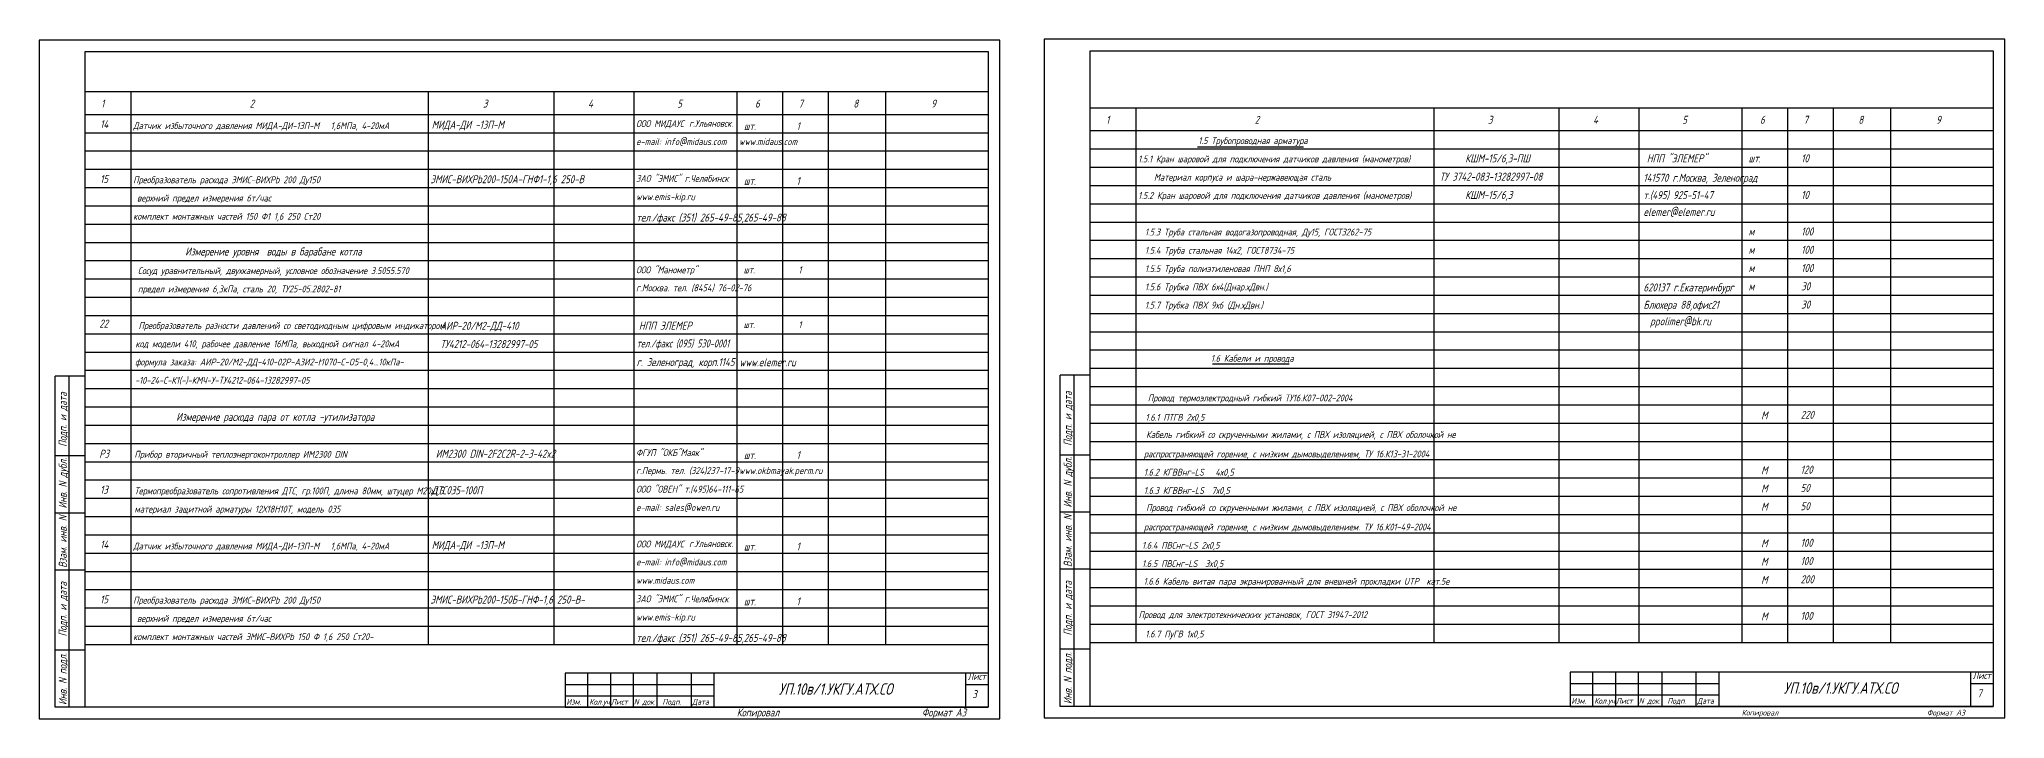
# Model space of a CAD drawing. Header units: millimetres. Extents: x 2 to 869, y -632 to 926.
# Drawn here: x 2 to 861, y 1 to 298 of the extents above; entities that cross this region are included whole.
import ezdxf

# ---------------------------------------------------------------- set-up
doc = ezdxf.new("R2010")
doc.units = ezdxf.units.MM
doc.layers.add('MAIN', color=7, linetype='Continuous', lineweight=50)
doc.layers.add('Орудование', color=7, linetype='Continuous', lineweight=50)
doc.layers.add('АСУТП', color=7, linetype='Continuous')
doc.styles.add('GOST тип А', font='GOST_A.TTF', dxfattribs={"oblique": 15})
doc.styles.get("Standard").update_dxf_attribs({"font": 'GOST_A.TTF', "width": 0.8, "oblique": 15, "height": 3})
doc.styles.add('АСУТП', font='GOST_A.TTF', dxfattribs={"oblique": 15})
doc.styles.add('ЕСКД', font='GOST_A.TTF', dxfattribs={"oblique": 15, "height": 2.5})
doc.styles.add('СТАНДАРТ', font='GOST_A.TTF', dxfattribs={"oblique": 15, "height": 3.5})

msp = doc.modelspace()

# ---------------------------------------------------------------- linework, layer by layer
at = {"color": 7}
for p, q in [((421.5, 297.63), (1.5, 297.63)), ((1.5, 297.63), (1.5, 0.63)), ((421.5, 0.63), (421.5, 297.63)), ((441, 298.03), (441, 1.03)), ((861, 298.03), (441, 298.03)), ((861, 1.03), (861, 298.03)), ((21.5, 275.13), (416.5, 275.13)), ((41.5, 275.13), (41.5, 33.13)), ((171.5, 275.13), (171.5, 33.13)), ((226.5, 275.13), (226.5, 33.13)), ((261.5, 275.13), (261.5, 33.13)), ((306.5, 275.13), (306.5, 33.13)), ((326.5, 275.13), (326.5, 33.13)), ((346.5, 275.13), (346.5, 33.13)), ((371.5, 275.13), (371.5, 33.13)), ((461, 268.03), (856, 268.03)), ((481, 268.03), (481, 34.03)), ((481, 268.03), (481, 34.03)), ((611.34, 268.03), (611.34, 34.03)), ((666, 268.03), (666, 34.03)), ((701, 268.03), (701, 34.03)), ((746, 268.03), (746, 34.03)), ((766, 268.03), (766, 34.03)), ((786, 268.03), (786, 34.03)), ((811, 268.03), (811, 34.03)), ((21.5, 265.13), (416.5, 265.13)), ((461, 258.03), (856, 258.03)), ((21.5, 257.13), (416.5, 257.13)), ((461, 250.03), (856, 250.03)), ((21.5, 249.13), (416.5, 249.13)), ((21.5, 241.13), (416.5, 241.13)), ((461, 242.03), (856, 242.03)), ((21.5, 233.13), (416.5, 233.13)), ((461, 234.03), (856, 234.03)), ((21.5, 225.13), (416.5, 225.13)), ((461, 226.03), (856, 226.03)), ((21.5, 217.13), (416.5, 217.13)), ((461, 218.03), (856, 218.03)), ((21.5, 209.13), (416.5, 209.13)), ((461, 210.03), (856, 210.03)), ((21.5, 201.13), (416.5, 201.13)), ((461, 202.03), (856, 202.03)), ((21.5, 193.13), (416.5, 193.13)), ((461, 194.03), (856, 194.03)), ((21.5, 185.13), (416.5, 185.13)), ((461, 186.03), (856, 186.03)), ((21.5, 177.13), (416.5, 177.13)), ((461, 178.03), (856, 178.03)), ((21.5, 169.13), (416.5, 169.13)), ((461, 170.03), (856, 170.03)), ((21.5, 161.13), (416.5, 161.13)), ((461, 162.03), (856, 162.03)), ((21.5, 153.13), (416.5, 153.13)), ((461, 154.03), (856, 154.03)), ((21.5, 145.13), (416.5, 145.13)), ((461, 146.03), (856, 146.03)), ((461, 138.03), (856, 138.03)), ((21.5, 137.13), (416.5, 137.13)), ((21.5, 129.13), (416.5, 129.13)), ((461, 130.03), (856, 130.03)), ((21.5, 121.13), (416.5, 121.13)), ((461, 122.03), (856, 122.03)), ((21.5, 113.13), (416.5, 113.13)), ((461, 114.03), (856, 114.03)), ((21.5, 105.13), (416.5, 105.13)), ((461, 106.03), (856, 106.03)), ((21.5, 97.13), (416.5, 97.13)), ((461, 98.03), (856, 98.03)), ((21.5, 89.13), (416.5, 89.13)), ((461, 90.03), (856, 90.03)), ((21.5, 81.13), (416.5, 81.13)), ((461, 82.03), (856, 82.03)), ((21.5, 73.13), (416.5, 73.13)), ((461, 74.03), (856, 74.03)), ((21.5, 65.13), (416.5, 65.13)), ((461, 66.03), (856, 66.03)), ((21.5, 57.13), (416.5, 57.13)), ((461, 58.03), (856, 58.03)), ((21.5, 49.13), (416.5, 49.13)), ((461, 50.03), (856, 50.03)), ((21.5, 41.13), (416.5, 41.13)), ((461, 42.03), (856, 42.03)), ((21.5, 33.13), (416.5, 33.13)), ((461, 34.03), (856, 34.03)), ((231.5, 15.63), (296.5, 15.63)), ((671, 16.03), (736, 16.03)), ((1.5, 0.63), (421.5, 0.63)), ((231.5, 5.63), (416.5, 5.63)), ((441, 1.03), (861, 1.03))]:
    msp.add_line(p, q, dxfattribs=at)
at = {"color": 7, "lineweight": 30}
for p, q in [((21.5, 5.63), (21.5, 292.63)), ((21.5, 292.63), (416.5, 292.63)), ((416.5, 292.63), (416.5, 5.63)), ((461, 6.03), (461, 293.03)), ((461, 293.03), (856, 293.03)), ((856, 293.03), (856, 6.03)), ((21.5, 150.63), (8.5, 150.63)), ((8.5, 5.63), (8.5, 150.63)), ((14.5, 5.63), (14.5, 150.63)), ((448, 6.03), (448, 151.03)), ((461, 151.03), (448, 151.03)), ((454, 6.03), (454, 151.03)), ((21.5, 115.63), (8.5, 115.63)), ((461, 116.03), (448, 116.03)), ((21.5, 90.63), (8.5, 90.63)), ((461, 91.03), (448, 91.03)), ((21.5, 65.63), (8.5, 65.63)), ((461, 66.03), (448, 66.03)), ((21.5, 30.63), (8.5, 30.63)), ((461, 31.03), (448, 31.03)), ((231.5, 20.63), (231.5, 5.63)), ((416.5, 20.63), (231.5, 20.63)), ((241.25, 20.63), (241.25, 5.63)), ((251.25, 20.63), (251.25, 5.63)), ((261.25, 20.63), (261.25, 5.63)), ((271.5, 20.63), (271.5, 5.63)), ((286.5, 20.63), (286.5, 5.63)), ((296.5, 20.63), (296.5, 5.63)), ((406.5, 20.63), (406.5, 5.63)), ((671, 21.03), (671, 6.03)), ((856, 21.03), (671, 21.03)), ((680.75, 21.03), (680.75, 6.03)), ((690.75, 21.03), (690.75, 6.03)), ((700.75, 21.03), (700.75, 6.03)), ((711, 21.03), (711, 6.03)), ((726, 21.03), (726, 6.03)), ((736, 21.03), (736, 6.03)), ((846, 21.03), (846, 6.03)), ((231.5, 10.63), (296.5, 10.63)), ((406.5, 15.63), (416.5, 15.63)), ((671, 11.03), (736, 11.03)), ((846, 16.03), (856, 16.03)), ((21.5, 5.63), (8.5, 5.63)), ((416.5, 5.63), (21.5, 5.63)), ((461, 6.03), (448, 6.03)), ((856, 6.03), (461, 6.03)), ((671, 6.03), (856, 6.03))]:
    msp.add_line(p, q, dxfattribs=at)
at = {"color": 0}
for p, q in [((508.02, 250.91), (554.39, 250.91)), ((514.51, 155.91), (548.06, 155.91))]:
    msp.add_line(p, q, dxfattribs=at)

# ---------------------------------------------------------------- texts
at = {"color": 7, "style": 'СТАНДАРТ', "oblique": 15}
for s, height, p in [('1', 3.5, (28.5, 268.13)), ('2', 3.5, (93.5, 268.13)), ('3', 3.5, (195.5, 268.13)), ('4', 3.5, (241.5, 268.13)), ('5', 3.5, (280.5, 268.13)), ('6', 3.5, (314.5, 268.13)), ('7', 3.5, (333.5, 268.13)), ('8', 3.5, (357.5, 268.13)), ('9', 3.5, (391.5, 268.13)), ('14', 3.5, (28.1, 259.13)), ('ООО МИДАУС', 3, (262.5, 259.6)), ('г.Ульяновск.  ', 3, (285.68, 259.73)), ('шт.', 3.5, (309.62, 258.25)), ('1', 3.5, (332.62, 258.25)), ('1', 3.5, (468, 261.03)), ('2', 3.5, (533, 261.03)), ('3', 3.5, (635, 261.03)), ('4', 3.5, (681, 261.03)), ('5', 3.5, (720, 261.03)), ('6', 3.5, (754, 261.03)), ('7', 3.5, (773, 261.03)), ('8', 3.5, (797, 261.03)), ('9', 3.5, (831, 261.03)), ('e-mail: info@midaus.com ', 3, (262.5, 251.73)), ('www.midaus.com', 3, (307.5, 251.73)), ('1.5 Трубопроводная арматура', 3, (508.34, 252.15)), ('1.5.1 Кран шаровой для подключения датчиков давления (манометров)', 3, (482.02, 244.15)), ('  КШМ-15/6,3-ПШ', 3.5, (621.5, 244.15)), ('НПП "ЭЛЕМЕР"', 3.5, (704.5, 244.15)), ('шт.', 3.5, (749, 244.15)), ('10', 3.5, (772, 244.15)), ('15', 3.5, (28.1, 235.13)), ('ЗАО "ЭМИС" г.Челябинск', 3, (262.5, 235.6)), ('шт.', 3.5, (309.62, 234.25)), ('1', 3.5, (332.62, 234.25)), (' Материал корпуса и шара-нержавеющая сталь', 3, (487.28, 236.15)), ('ТУ 3742-083-13282997-08', 3.5, (613.9, 236.15)), ('141570 г.Москва, Зеленоград', 3.5, (703, 235.65)), ('www.emis-kip.ru', 3, (262.5, 227.6)), ('1.5.2 Кран шаровой для подключения датчиков давления (манометров)', 3, (482.02, 228.15)), ('  КШМ-15/6,3', 3.5, (621.5, 228.15)), ('elemer@elemer.ru', 3.5, (703, 220.71)), ('т.(495) 925-51-47', 3.5, (703, 228.06)), ('10', 3.5, (772, 228.15)), ('тел./факс (351) 265-49-85,265-49-88', 3.5, (262.62, 218.25)), ('1.5.3 Труба стальная водогазопроводная, Ду15, ГОСТ3262-75', 3, (485, 212.15)), ('100', 3.5, (772, 212.15)), ('Измерение уровня  воды в барабане котла', 3.5, (65.3, 203.38)), ('1.5.4 Труба стальная 14х2, ГОСТ8734-75', 3, (485, 204.15)), ('м', 3.5, (749, 212.15)), ('м', 3.5, (749, 204.15)), ('100', 3.5, (772, 204.15)), ('Сосуд уравнительный, двухкамерный, условное обозначение 3.5055.570 ', 3, (44.62, 195.25)), ('ООО "Манометр"', 3, (262.5, 195.6)), ('шт.', 3, (309.5, 195.6)), ('1', 3, (333.5, 195.6)), ('1.5.5 Труба полиэтиленовая ПНП 8х1,6', 3, (485, 196.15)), ('м', 3.5, (749, 196.15)), ('100', 3.5, (772, 196.15)), ('предел измерения 6,3кПа, сталь 20, ТУ25-05.2802-81', 3, (44.62, 187.25)), ('г.Москва. тел. (8454) 76-02-76', 3, (262.5, 187.73)), ('1.5.6 Трубка ПВХ 6х4(Днар.хДвн.) ', 3, (485, 188.15)), ('620137 г.Екатеринбург', 3.5, (703, 187.65)), ('м', 3.5, (749, 188.15)), ('30', 3.5, (772, 188.15)), ('1.5.7 Трубка ПВХ 9х6 (Дн.хДвн.)', 3, (485, 180.15)), ('Блюхера 88,офис21', 3.5, (703, 180.06)), ('30', 3.5, (772, 180.15)), ('Преобразователь разности давлений со светодиодным цифровым индикатором', 3, (44.89, 171.23)), ('НПП ЭЛЕМЕР', 3.5, (263.71, 170.93)), ('шт.', 3, (309.5, 171.6)), ('1', 3, (333.5, 171.6)), ('ppolimer@bk.ru', 3.5, (705.92, 172.84)), ('код модели 410, рабочее давление 16МПа, выходной сигнал 4-20мА', 3, (43.53, 163.23)), ('формула заказа: АИР-20/М2-ДД-410-02P-A3И2-t1070-C-O5-0,4...10кПа-', 3, (43.38, 155.27)), ('г. Зеленоград, корп.1145', 3.5, (262.71, 154.97)), ('www.elemer.ru', 3.5, (307.71, 154.9)), ('1.6 Кабели и провода', 3, (513.84, 156.9)), ('-10-24-С-К1(-)-КМЧ-У-ТУ4212-064-13282997-05', 3, (43.38, 147.27)), ('Измерение расхода пара от котла -утилизатора', 3.5, (61.35, 131)), ('ФГУП "ОКБ"Маяк"', 3, (262.5, 115.6)), ('шт.', 3.5, (309.62, 114.25)), ('1', 3.5, (332.62, 114.25)), ('г.Пермь. тел. (324)237-17-9', 3, (262.5, 107.73)), ('ООО "ОВЕН" т.(495)64-111-65', 3, (262.5, 99.6)), ('www.okbmayak.perm.ru', 3, (307.5, 107.73)), ('13', 3.5, (28.1, 99.13)), ('e-mail: sales@owen.ru', 3, (262.5, 91.6)), ('14', 3.5, (28.1, 75.13)), ('ООО МИДАУС', 3, (262.5, 75.6)), ('г.Ульяновск.  ', 3, (285.68, 75.73)), ('1', 3.5, (332.62, 74.25)), ('e-mail: info@midaus.com ', 3, (262.5, 67.73)), ('шт.', 3.5, (309.62, 74.25)), ('www.midaus.com', 3, (262.5, 59.73)), ('15', 3.5, (28.1, 51.13)), ('ЗАО "ЭМИС" г.Челябинск', 3, (262.5, 51.6)), ('шт.', 3.5, (309.62, 50.25)), ('1', 3.5, (332.62, 50.25)), ('www.emis-kip.ru', 3, (262.5, 43.6)), ('тел./факс (351) 265-49-85,265-49-88', 3.5, (262.62, 34.25)), ('Лист', 3, (407.5, 17.63)), ('3', 3.5, (409.5, 9.63)), ('Копировал', 3.5, (306.5, 1.63)), ('Копировал', 3.5, (306.5, 1.63)), ('Формат A3', 3.5, (387.5, 1.63)), ('Формат A3', 3.5, (387.5, 1.63)), ('Копировал', 2.5, (746, 2.03)), ('Копировал', 2.5, (746, 2.03)), ('Формат A3', 2.5, (827, 2.03)), ('Формат A3', 2.5, (827, 2.03))]:
    msp.add_text(s, height=height, dxfattribs=at).set_placement(p)
at = {"color": 7, "oblique": 15}
for s, p in [('22', (27.73, 171.82)), ('Р3', (27.73, 114.88))]:
    msp.add_text(s, height=3.5, dxfattribs=at).set_placement(p)
at = {"color": 7, "style": 'СТАНДАРТ', "oblique": 15, "width": 0.9}
msp.add_text('тел./факс (095) 530-0001', height=3.5, dxfattribs=at).set_placement((262.71, 163.14))
at = {"color": 7, "style": 'СТАНДАРТ', "oblique": 15}
msp.add_text('Подп. и дата', height=3.5, rotation=90, dxfattribs=at).set_placement((13.5, 119.63))
at = {"color": 7, "lineweight": 30, "style": 'СТАНДАРТ', "oblique": 15}
for s, p in [('Подп. и дата', (453, 120.03)), ('Инв. N дубл.', (13.5, 92.63)), ('Инв. N дубл.', (453, 93.03)), ('Взам. инв. N', (13.5, 66.63)), ('Взам. инв. N', (453, 67.03)), ('Подп. и дата', (13.5, 36.63)), ('Подп. и дата', (453, 37.03)), ('Инв. N подл.', (13.5, 6.63)), ('Инв. N подл.', (453, 7.03))]:
    msp.add_text(s, height=3.5, rotation=90, dxfattribs=at).set_placement(p)
at = {"color": 7, "linetype": 'Continuous', "style": 'СТАНДАРТ', "oblique": 15}
for s, height, p in [('Провод термоэлектродный гибкий ТУ16.К07-002-2004 ', 3, (486.25, 139.53)), ('1.6.1 ПТГВ 2х0,5', 3, (485.25, 131.03)), ('M', 3.5, (754.5, 131.65)), ('220', 3.5, (771.75, 131.9)), ('Кабель гибкий со скрученными жилами, с ПВХ изоляцией, с ПВХ оболочкой не ', 3, (485.53, 123.53)), ('распространяющей горение, с низким дымовыделением, ТУ 16.К13-31-2004', 3, (484.53, 115.03)), ('1.6.2 КГВВнг-LS   4х0,5', 3, (484.53, 107.03)), ('M', 3.5, (754.5, 107.65)), ('M', 3.5, (754.5, 99.65)), ('50', 3.5, (771.75, 99.9)), ('120', 3.5, (771.75, 107.9)), ('1.6.3 КГВВнг-LS  7х0,5', 3, (484.53, 99.03)), ('Провод гибкий со скрученными жилами, с ПВХ изоляцией, с ПВХ оболочкой не ', 3, (485.53, 91.53)), ('M', 3.5, (754.5, 91.65)), ('50', 3.5, (771.75, 91.9)), ('распространяющей горение, с низким дымовыделением. ТУ 16.К01-49-2004 ', 3, (484.53, 83.03)), ('1.6.4 ПВСнг-LS 2х0,5', 3, (483.71, 75.03)), ('M', 3.5, (754.5, 75.65)), ('100', 3.5, (771.75, 75.9)), ('1.6.5 ПВСнг-LS  3х0,5', 3, (483.71, 67.03)), ('M', 3.5, (754.5, 67.65)), ('100', 3.5, (771.75, 67.9)), ('1.6.6 Кабель витая пара экранированный для внешней прокладки UTP  кат.5е', 3, (484.43, 59.28)), ('M', 3.5, (754.5, 59.65)), ('200', 3.5, (771.75, 59.9)), ('Провод для электротехнических установок, ГОСТ 31947-2012', 3, (482.25, 44.66)), ('M', 3.5, (754.5, 43.65)), ('100', 3.5, (771.75, 43.9)), ('1.6.7 ПуГВ 1х0,5', 3, (485.18, 36.21))]:
    msp.add_text(s, height=height, dxfattribs=at).set_placement(p)
at = {"color": 7, "lineweight": 30, "style": 'СТАНДАРТ', "oblique": 15}
for s, height, p in [('Лист', 3, (847, 18.03)), ('7', 3.5, (849, 10.03))]:
    msp.add_text(s, height=height, dxfattribs=at).set_placement(p)
at = {"color": 0, "linetype": 'Continuous', "style": 'СТАНДАРТ', "oblique": 15}
for s, p in [('Изм.', (232, 6.79)), ('Кол.уч.', (242, 6.79)), ('Лист', (251.5, 6.79)), ('N док.', (261.5, 6.79)), ('Подп.', (274, 6.79)), ('Дата', (287, 6.79)), ('Изм.', (671.5, 7.2)), ('Кол.уч.', (681.5, 7.2)), ('N док.', (701, 7.2)), ('Подп.', (713.5, 7.2)), ('Дата', (726.5, 7.2))]:
    msp.add_text(s, height=2.5, dxfattribs=at).set_placement(p)
at = {"color": 0, "linetype": 'Continuous', "lineweight": 30, "style": 'СТАНДАРТ', "oblique": 15}
msp.add_text('Лист', height=2.5, dxfattribs=at).set_placement((691, 7.2))
at = {"layer": 'MAIN', "color": 7, "linetype": 'Continuous', "lineweight": -3, "style": 'GOST тип А', "oblique": 15}
for s, height, p in [('МИДА-ДИ -13П-М', 3.5, (173.09, 258.87)), ('АИР-20/М2-ДД-410', 3.5, (176.88, 170.87)), ('ТУ4212-064-13282997-05', 3.5, (176.88, 162.87)), ('Прибор вторичный теплоэнергоконтроллер ИМ2300 DIN', 3, (43.09, 114.87)), (' ИМ2300 DIN-2F2C2R-2-3-42x2', 3.5, (173.09, 114.87)), ('Термопреобразователь сопротивления ДТС, гр.100П, длина 80мм, штуцер М20х1,5', 3, (43.09, 98.87)), ('ДТС035-100П', 3.5, (173.09, 98.87)), ('материал защитной арматуры 12Х18Н10Т, модель 035', 3, (43.09, 90.87)), ('МИДА-ДИ -13П-М', 3.5, (173.09, 74.87))]:
    msp.add_text(s, height=height, dxfattribs=at).set_placement(p)
at = {"layer": 'АСУТП', "color": 7, "linetype": 'Continuous', "lineweight": -3, "style": 'АСУТП', "oblique": 15}
for s, height, p in [('Датчик избыточного давления МИДА-ДИ-13П-М   1,6МПа, 4-20мА', 3, (42.55, 258.7)), ('Преобразователь расхода ЭМИС-ВИХРЬ 200 Ду150', 3, (42.55, 235.02)), ('ЭМИС-ВИХРЬ200-150А-ГНФ1-1,6 250-В', 3.5, (172.55, 235.02)), (' верхний предел измерения 6т/час', 3, (42.55, 227.02)), ('комплект монтажных частей 150 Ф1 1,6 250 Ст20', 3, (42.55, 219.02)), ('Датчик избыточного давления МИДА-ДИ-13П-М   1,6МПа, 4-20мА', 3, (42.55, 74.7)), ('Преобразователь расхода ЭМИС-ВИХРЬ 200 Ду150', 3, (42.55, 51.02)), ('ЭМИС-ВИХРЬ200-150Б-ГНФ-1,6 250-В-', 3.5, (172.55, 51.02)), (' верхний предел измерения 6т/час', 3, (42.55, 43.02)), ('комплект монтажных частей ЭМИС-ВИХРЬ 150 Ф 1,6 250 Ст20-', 3, (42.55, 35.02))]:
    msp.add_text(s, height=height, dxfattribs=at).set_placement(p)
at = {"layer": 'Орудование', "char_height": 5, "width": 120, "attachment_point": 5, "style": 'ЕСКД'}
for insert in [(349.73, 13.64), (789.23, 14.04)]:
    msp.add_mtext('УП.10в/1.УКГУ.АТХ.СО', dxfattribs=dict(at, insert=insert))

doc.saveas('drawing.dxf')
